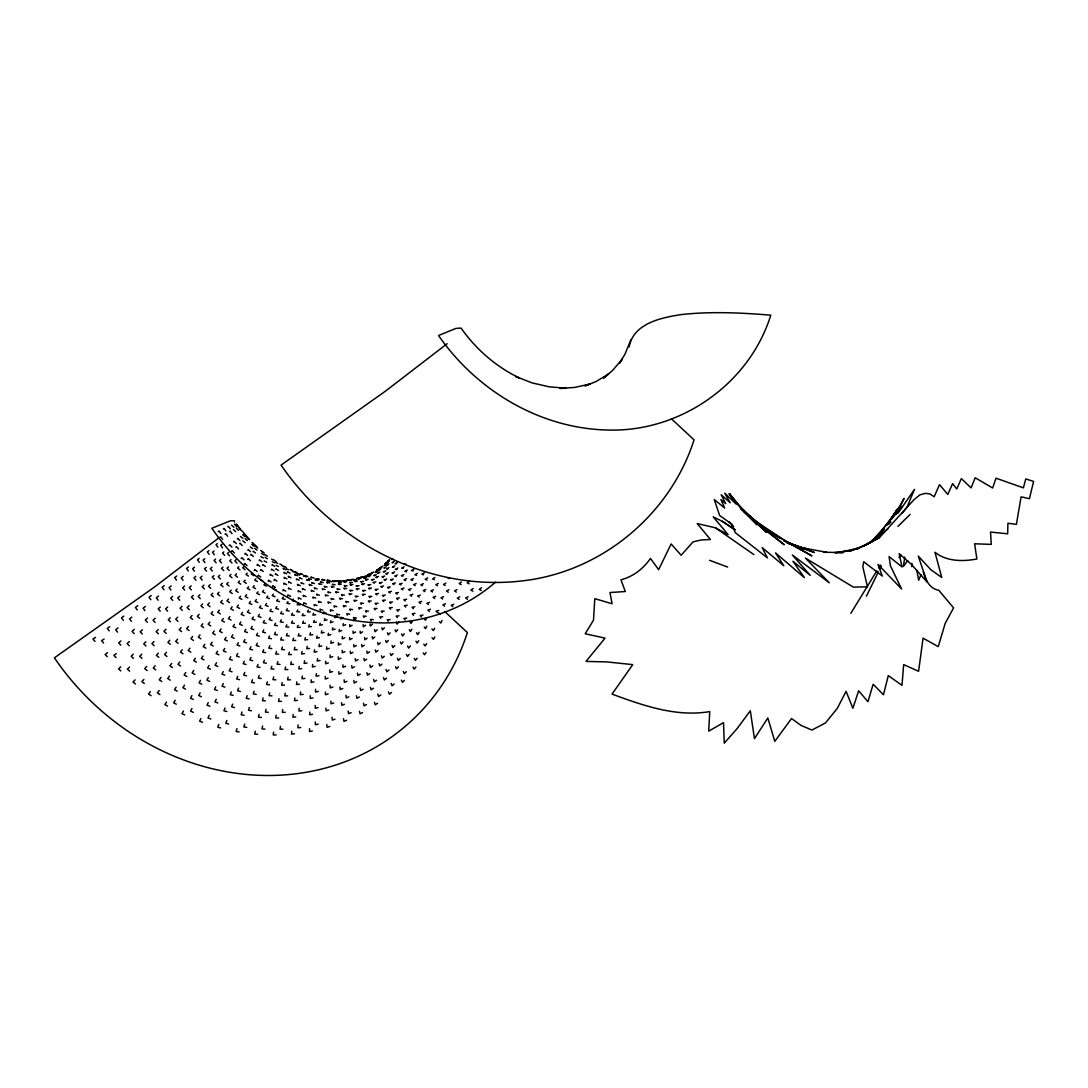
<?xml version="1.0" encoding="UTF-8"?>
<svg xmlns="http://www.w3.org/2000/svg" width="1088" height="1088" viewBox="0 0 1088 1088"><rect width="100%" height="100%" fill="white"/><g stroke="black" fill="none" stroke-linecap="round" stroke-linejoin="round"><path stroke-width="1.5" d="M309.767 712.082L309.726 714.83L312.501 714.258M315.275 705.459L315.248 708.206L318.022 707.635M272.163 565.406L272.177 564.672L274.693 566.413M275.985 569.527L276.012 568.793L278.528 570.534M911.785 566.671L911.88 563.366M261.678 553.561L264.071 555.016M265.023 557.301L267.417 558.756M338.436 642.75L338.368 645.048L340.925 643.96M342.353 636.562L342.285 638.86L344.855 637.758M310.311 695.749L310.23 698.442L312.99 697.87M315.588 689.316L315.493 692.009L318.267 691.438M325.706 661.3L325.611 663.775L328.29 662.932M330.14 655.044L330.045 657.519L332.724 656.676M349.792 624.566L349.697 626.647L352.131 625.301M291.734 731.258L291.557 734.087L294.399 733.788M298.071 724.962L297.894 727.79L300.737 727.491M311.263 679.837L311.086 682.448L313.861 681.877M316.309 673.635L316.146 676.246L318.92 675.675M283.859 584.202L283.927 583.127L286.566 584.637M288.442 589.03L288.51 587.969L291.162 589.465M293.134 714.449L292.917 717.223L295.746 716.924M299.173 708.288L298.942 711.062L301.784 710.75M326.713 646.857L326.509 649.196L329.188 648.366M331.078 640.941L330.874 643.294L333.554 642.45M339.347 629.435L339.143 631.584L341.714 630.482M343.305 623.655L343.101 625.79L345.658 624.702M312.65 664.469L312.392 666.985L315.166 666.4M317.546 658.553L317.288 661.055L320.062 660.484M294.821 697.952L294.535 700.672L297.378 700.359M300.574 691.954L300.302 694.674L303.144 694.362M283.002 590.811L283.152 589.642L285.79 591.138M287.79 596.061L287.939 594.878L290.578 596.374M296.834 681.89L296.494 684.529L299.336 684.216M302.355 676.083L302.015 678.722L304.858 678.422M273.605 732.102L273.224 734.944L276.107 734.89M280.446 726.335L280.065 729.178L282.948 729.137M314.554 649.808L314.214 652.188L316.989 651.617M319.342 644.205L319.002 646.585L321.776 646.014M271.402 569.976L271.538 569.106L274.054 570.846M275.318 574.559L275.454 573.702L277.97 575.43M276.202 715.224L275.781 718.012L278.664 717.971M282.717 709.566L282.295 712.354L285.178 712.314M328.413 633.27L328.086 635.446L330.766 634.617M332.765 627.749L332.425 629.925L335.118 629.095M904.808 557.056L903.366 566.494L907.664 560.687M299.227 666.373L298.819 668.916L301.662 668.603M304.558 660.824L304.15 663.367L306.979 663.054M279.031 698.673L278.569 701.406L281.452 701.366M285.246 693.151L284.784 695.885L287.667 695.844M341.129 617.1L340.762 619.058L343.332 617.97M282.146 682.557L281.629 685.209L284.512 685.168M288.089 677.198L287.572 679.85L290.455 679.81M302.07 651.576L301.58 653.983L304.422 653.67M307.238 646.326L306.748 648.734L309.59 648.421M317.057 636.018L316.608 638.234L319.382 637.663M321.776 630.795L321.327 633.012L324.102 632.441M255.313 731.231L254.714 734.06L257.625 734.278M262.589 726.05L262.004 728.892L264.901 729.11M259.094 714.408L258.482 717.196L261.378 717.427M266.043 709.294L265.431 712.082L268.328 712.314M285.559 666.998L284.988 669.555L287.871 669.514M291.285 661.858L290.714 664.401L293.597 664.374M260.821 556.662L263.35 557.967M264.166 560.905L266.682 562.224M330.847 620.704L330.398 622.703L333.078 621.86M335.24 615.618L334.778 617.617L337.457 616.774M629.19 346.936C633.202 323.394 661.354 317.601 681.238 314.582C710.994 311.318 741.023 312.705 770.78 315.18C749.265 384.336 679.769 432.426 607.662 430.018C540.042 428.577 476.653 390.578 438.546 335.512L455.858 328.426L461.067 328.073C475.959 349.275 496.006 366.71 519.37 377.971L515.549 376.434L532.059 382.881L549.059 386.798L566.222 388.266L560.198 388.416M270.069 575.294L270.3 574.314L272.83 576.055M274.122 580.326L274.353 579.346L276.869 581.087M263.092 697.925L262.439 700.645L265.35 700.876M269.729 692.906L269.076 695.626L271.973 695.858M236.776 524.566L240.271 529.706M239.156 527.381L240.951 529.992M305.388 637.677L304.817 639.921L307.659 639.608M310.461 632.781L309.89 635.025L312.732 634.712M267.308 681.85L266.614 684.502L269.511 684.733M273.646 676.967L272.952 679.619L275.862 679.837M289.34 652.161L288.701 654.582L291.584 654.541M294.875 647.292L294.25 649.713L297.133 649.672M320.185 623.288L319.627 625.314L322.402 624.73M324.904 618.487L324.346 620.514L327.121 619.942M236.98 728.661L236.178 731.462L239.088 731.952M244.664 724.105L243.862 726.906L246.772 727.396M271.769 666.346L271.034 668.889L273.931 669.12M277.848 661.64L277.114 664.183L280.024 664.414M241.971 712.014L241.155 714.775L244.066 715.265M249.315 707.472L248.499 710.233L251.396 710.736M268.233 581.264L268.559 580.203L271.075 581.93M272.449 586.731L272.775 585.657L275.291 587.384M247.139 695.681L246.296 698.387L249.193 698.89M254.13 691.206L253.286 693.899L256.197 694.402M251.79 544.544L254.13 546.285M254.674 548.352L257.013 550.106M293.515 638.221L292.808 640.465L295.691 640.424M298.901 633.678L298.194 635.922L301.077 635.882M276.502 651.562L275.713 653.97L278.61 654.201M282.363 647.088L281.574 649.495L284.485 649.726M309.237 624.838L308.57 626.878L311.399 626.566M314.255 620.35L313.589 622.404L316.418 622.091M252.457 679.769L251.586 682.394L254.483 682.897M259.148 675.39L258.278 678.014L261.174 678.518M896.403 511.972L897.437 508.966L895.506 513.332M257.951 664.414L257.04 666.93L259.95 667.434M264.357 660.171L263.459 662.701L266.356 663.19M259.243 560.578L259.515 559.83L261.882 561.775M262.63 565.311L262.902 564.55L265.268 566.494M218.797 724.418L217.777 727.178L220.66 727.926M226.821 720.514L225.814 723.262L228.684 724.01M224.985 708.057L223.965 710.777L226.834 711.525M232.642 704.126L231.635 706.833L234.505 707.594M281.506 637.65L280.677 639.894L283.574 640.125M287.191 633.488L286.362 635.732L289.258 635.963M323.979 611.782L323.299 613.591L326.074 613.006M298.071 625.355L297.296 627.395L300.179 627.354M303.375 621.207L302.586 623.247L305.47 623.206M231.282 691.995L230.262 694.647L233.131 695.409M238.612 688.078L237.578 690.744L240.448 691.492M263.636 649.754L262.698 652.147L265.594 652.65M269.797 645.728L268.858 648.108L271.755 648.611M237.701 676.342L236.654 678.926L239.523 679.687M244.705 672.479L243.658 675.063L246.527 675.825M920.965 574.627L918.653 580.285L916.803 570.166M630.863 339.891L624.934 354.239L619.344 363.406M895.383 513.128L896.621 510.15L886.815 525.382M313.602 613.265L312.841 615.074L315.683 614.761M244.229 661.218L243.168 663.707L246.038 664.469M250.934 657.465L249.859 659.954L252.729 660.715M441.986 620.5L440.898 623.03L439.375 621.642M286.81 624.811L285.926 626.865L288.823 627.096M292.346 621.017L291.462 623.07L294.372 623.302M269.498 635.963L268.532 638.194L271.429 638.697M275.441 632.21L274.475 634.44L277.372 634.943M257.026 565.216L257.407 564.359L259.787 566.304M260.508 570.398L260.889 569.541L263.269 571.486M200.886 718.542L199.662 721.235L202.49 722.228M209.209 715.306L207.985 717.985L210.814 718.978M208.243 702.562L207.033 705.214L209.848 706.234M216.199 699.258L214.989 701.91L217.804 702.93M250.866 646.775L249.778 649.142L252.647 649.903M257.285 643.198L256.197 645.565L259.066 646.326M303.035 613.741L302.192 615.563L305.075 615.522M308.271 610.055L307.428 611.878L310.311 611.837M215.682 686.868L214.472 689.479L217.287 690.499M223.285 683.55L222.074 686.147L224.89 687.167M896.512 514.23L904.046 498.345L897.042 511.251M223.19 671.568L221.966 674.098L224.781 675.118M230.452 668.263L229.228 670.793L232.043 671.813M275.522 623.234L274.53 625.26L277.426 625.763M281.289 619.82L280.282 621.846L283.179 622.35M866.415 596.183L878.37 571.907M879.852 568.874L881.348 565.842M257.57 633.189L256.469 635.392L259.338 636.154M263.745 629.857L262.643 632.046L265.513 632.822M250.226 546.978L252.702 548.597M253.055 551.303L255.53 552.922M230.724 656.785L229.5 659.219L232.315 660.239M237.674 653.548L236.436 655.982L239.251 657.002M426.7 617.794L425.435 620.282L424.143 618.569M426.795 626.212L425.544 628.701L424.252 626.987M254.266 570.479L254.742 569.527L257.122 571.472M257.883 576.096L258.359 575.158L260.739 577.089M292.359 613.238L291.434 615.046L294.331 615.278M297.799 609.878L296.861 611.701L299.771 611.932M243.93 533.8L246.024 535.976M246.473 537.132L248.581 539.308M238.286 642.654L237.048 644.966L239.863 645.986M244.922 639.554L243.685 641.866L246.5 642.886M892.051 518.595L896.621 510.15M191.91 695.586L190.509 698.156L193.256 699.421M200.097 692.92L198.696 695.504L201.43 696.755M434.683 628.157L433.364 630.564L431.922 628.959M434.806 636.942L433.486 639.363L432.045 637.758M183.41 711.09L181.982 713.687L184.742 714.925M191.964 708.519L190.522 711.13L193.283 712.354M264.33 620.622L263.214 622.635L266.084 623.397M270.273 617.59L269.158 619.602L272.027 620.364M200.464 680.367L199.063 682.897L201.797 684.162M208.284 677.647L206.883 680.177L209.63 681.442M281.683 611.742L280.663 613.55L283.56 614.04M287.286 608.736L286.266 610.545L289.163 611.034M209.018 665.516L207.618 667.978L210.365 669.242M216.498 662.782L215.098 665.244L217.831 666.509M245.82 629.34L244.596 631.489L247.411 632.522M252.185 626.43L250.947 628.592L253.762 629.612M217.546 651.154L216.158 653.521L218.892 654.799M224.686 648.448L223.298 650.814L226.032 652.079M226.018 637.405L224.631 639.662L227.378 640.927M232.832 634.794L231.445 637.051L234.192 638.316M850.802 613.374L876.887 570.751M878.628 567.909L880.369 565.066M253.3 617.005L252.076 618.977L254.891 619.997M259.393 614.38L258.169 616.352L260.984 617.372M271.075 609.266L269.974 611.048L272.843 611.823M276.814 606.614L275.713 608.41L278.582 609.171M298.139 603.106L297.174 604.67L300.07 604.901M388.933 561.014L389.654 559.858M386.974 562.333L386.24 563.502L388.158 561.503M412.474 621.112L410.992 623.465L409.904 621.588M411.903 629.204L410.421 631.557L409.346 629.68M247.86 550.188L248.268 549.549L250.471 551.684M250.702 555.002L251.11 554.363L253.314 556.498M419.234 632.305L417.738 634.644L416.541 632.767M418.69 640.764L417.194 643.103L415.997 641.226M176.12 687.181L174.529 689.67L177.181 691.152M184.47 685.182L182.879 687.657L185.531 689.153M234.369 624.43L233.009 626.538L235.742 627.817M240.87 621.982L239.51 624.09L242.257 625.369M185.749 672.534L184.158 674.968L186.81 676.478M193.732 670.439L192.154 672.874L194.806 674.37M619.589 363.27L622.214 359.203L612.517 370.518L603.636 377.985M166.518 702.1L164.886 704.589L167.552 706.058M175.236 700.237L173.604 702.726L176.27 704.181M195.323 658.226L193.759 660.606L196.398 662.116M202.953 656.064L201.389 658.444L204.027 659.94M897.994 513.21L914.518 489.328L906.97 507.239L901.925 513.536M287.912 601.678L286.878 603.228L289.775 603.731M293.379 599.162L292.359 600.712L295.256 601.215M426.646 643.674L425.122 645.959L423.776 644.137M426.088 652.501L424.551 654.786L423.218 652.963M260.63 605.839L259.447 607.594L262.262 608.627M266.478 603.554L265.295 605.322L268.11 606.342M204.802 644.368L203.266 646.666L205.904 648.176M212.092 642.206L210.542 644.49L213.194 646M242.529 612.408L241.21 614.339L243.943 615.604M248.744 610.191L247.425 612.122L250.158 613.401M214.146 631.094L212.636 633.27L215.261 634.794M221.095 628.973L219.572 631.162L222.21 632.672M277.753 599.311L276.665 600.848L279.534 601.61M283.315 597.122L282.227 598.672L285.097 599.434M223.285 618.542L221.802 620.582L224.441 622.091M229.894 616.542L228.412 618.582L231.05 620.106M244.814 554.064L245.344 553.33L247.561 555.478M247.724 559.341L248.254 558.62L250.471 560.755M250.444 601.474L249.166 603.214L251.899 604.479M256.36 599.583L255.095 601.31L257.829 602.589M878.356 535.35L899.286 506.994M161.01 677.43L159.229 679.796L161.772 681.51M169.47 676.097L167.702 678.463L170.231 680.177M171.659 663.449L169.905 665.774L172.421 667.502M179.765 661.966L178.01 664.292L180.54 666.019M232.125 606.859L230.71 608.75L233.335 610.259M238.408 605.064L236.994 606.941L239.632 608.464M267.743 596.02L266.601 597.543L269.416 598.563M273.374 594.184L272.218 595.707L275.033 596.727M182.199 649.767L180.486 652.038L183.002 653.779M189.951 648.19L188.224 650.461L190.754 652.188M242.678 534.725L244.922 536.738M245.072 538.574L247.33 540.586M192.603 636.494L190.917 638.697L193.433 640.438M200.002 634.875L198.302 637.065L200.818 638.806M150.348 691.669L148.512 694.035L151.082 695.708M159.174 690.513L157.338 692.866L159.909 694.538M398.861 621.942L397.161 624.131L396.318 622.132M397.637 629.653L395.937 631.842L395.094 629.843M404.26 633.814L402.56 635.99L401.581 633.964M403.077 641.893L401.377 644.069L400.398 642.042M410.394 645.918L408.694 648.094L407.606 646.054M409.197 654.35L407.497 656.526L406.409 654.486M241.182 558.525L241.822 557.722L244.038 559.858M244.188 564.264L244.827 563.448L247.044 565.583M202.79 623.764L201.144 625.858L203.646 627.599M209.821 622.146L208.175 624.24L210.691 625.981M240.584 596.238L239.238 597.924L241.876 599.434M246.554 594.714L245.208 596.401L247.833 597.91M257.992 591.845L256.782 593.341L259.515 594.619M263.636 590.349L262.439 591.845L265.173 593.123M212.677 611.687L211.086 613.659L213.588 615.4M219.354 610.15L217.763 612.122L220.279 613.863M417.166 658.24L415.426 660.362L414.215 658.349M415.915 667.026L414.174 669.147L412.95 667.134M222.17 600.426L220.646 602.249L223.162 603.99M228.494 599.053L226.97 600.875L229.486 602.602M902.414 506.518L871.148 542.246M248.554 586.826L247.289 588.295L249.927 589.805M254.198 585.657L252.933 587.139L255.571 588.649M158.318 653.167L156.4 655.37L158.78 657.302M166.478 652.31L164.56 654.514L166.94 656.458M146.69 666.4L144.745 668.644L147.138 670.562M169.782 640.206L167.906 642.355L170.286 644.3M177.602 639.2L175.712 641.362L178.092 643.307M155.217 665.734L153.272 667.964L155.666 669.895M231.159 590.145L229.731 591.79L232.234 593.518M237.13 588.989L235.702 590.634L238.218 592.375M181.057 627.599L179.221 629.694L181.587 631.638M188.496 626.511L186.66 628.606L189.04 630.55M274.543 587.751L273.455 589.002L276.257 590.022M192.032 615.482L190.25 617.481L192.63 619.426M199.118 614.353L197.336 616.366L199.702 618.31M898.946 557.505L901.014 555.193M202.626 603.949L200.926 605.839L203.293 607.798M209.331 602.874L207.631 604.765L209.998 606.71M887.822 528.89L871.447 541.933L857.181 548.923L871.447 541.933L881.96 534.208L863.491 546.285L879.498 537.594L913.92 499.759L919.877 494.89L925.058 493.381L929.818 493.87L934.17 496.767L939.515 484.65L947.798 494.428L952.612 483.589L956.76 489.015L961.343 478.598L971.108 487.886L975.174 477.741L992.623 488.009L996.01 478.203L1023.4 487.846L1025.766 478.938L1033.6 481.399L1029.411 498.698L1021.088 496.808L1016.396 524.362L1007.91 523.246L1007.665 533.827L990.529 532.046L991.263 544.394L974.63 543.782L976.874 559.001C962.785 561.612 946.737 561.639 934.986 552.282L941.746 577.456L931.083 569.935L918.258 556.09L927.085 582.039L911.146 564.114L899.178 553.683L902.02 566.916L889.086 556.607L890.46 565.869L901.598 588.989L877.975 564.414L882.286 576.042L863.695 561.721L862.825 566.848L867.449 586.799L853.359 587.112L805.46 558.117L829.301 582.774L792.35 555.002L810.234 575.348L792.934 561.245L804.413 577.646L775.526 552.922L783.822 565.774L762.13 547.563L767.448 557.926L735.175 532.549L731.83 524.226L719.644 515.508L714.258 499.542L724.662 508.042L720.895 499.569L725.737 503.717L721.194 494.754L730.238 502.765L724.703 493.15L736.29 504.179L729.069 493.68C744.274 513.903 764.238 529.557 784.298 544.748L749.877 517.072L740.357 507.974L756.704 524.783M135.034 679.878L133.022 682.094L135.456 683.958M143.902 679.429L141.889 681.632L144.323 683.495M265.064 583.698L263.935 584.936L266.669 586.201M239.51 580.992L238.204 582.42L240.706 584.161M245.14 580.162L243.821 581.604L246.323 583.345M240.434 536.438L242.842 538.342M242.746 540.804L245.154 542.694M212.731 593.164L211.113 594.918L213.493 596.863M219.069 592.198L217.45 593.939L219.817 595.898M222.224 583.25L220.714 584.841L223.094 586.799M228.167 582.474L226.671 584.066L229.038 586.024M255.884 578.816L254.728 580.04L257.366 581.55M384.363 627.858L382.459 629.87L381.874 627.803M389.368 559.613L387.464 561.612L388.443 560.674M390.13 632.89L388.212 634.889L387.491 632.767M388.321 640.546L386.417 642.546L385.682 640.424M394.862 645.565L392.945 647.564L392.088 645.402M393.054 653.575L391.136 655.574L390.293 653.398M877.159 536.574L873.705 540.178L881.96 534.208M879.471 534.181L884.082 529.366M400.289 658.526L398.371 660.511L397.406 658.322M398.426 666.876L396.522 668.862L395.556 666.658M230.955 574.396L229.595 575.797L231.962 577.742M236.518 573.893L235.144 575.294L237.51 577.238M247.112 573.145L245.929 574.355L248.431 576.082M252.375 572.737L251.192 573.947L253.694 575.674M406.314 671.718L404.382 673.662L403.294 671.473M404.369 680.394L402.424 682.339L401.35 680.15M158.168 629.612L156.142 631.638L158.358 633.774M145.833 641.784L143.766 643.851L145.982 645.986M170.245 617.753L168.286 619.725L170.49 621.86M177.698 617.209L175.726 619.181L177.942 621.316M165.988 629.204L163.962 631.23L166.178 633.366M153.993 641.553L151.926 643.62L154.156 645.755M181.968 606.302L180.078 608.206L182.281 610.341M189.054 605.69L187.15 607.58L189.353 609.729M133.307 654.201L131.199 656.295L133.43 658.403M193.229 595.381L191.42 597.176L193.623 599.325M199.92 594.755L198.111 596.55L200.314 598.699M141.821 654.187L139.713 656.282L141.943 658.39M203.905 585.113L202.205 586.786L204.408 588.934M210.202 584.555L208.502 586.228L210.705 588.377M870.849 541.838L883.837 529.04M888.556 524.375L890.922 522.05M897.94 526.402L910.153 514.406M213.86 575.634L212.296 577.17L214.499 579.306M219.749 575.212L218.185 576.749L220.388 578.898M238.802 566.739L237.578 567.922L239.958 569.867M243.957 566.617L242.746 567.8L245.113 569.745M237.347 538.873L237.878 538.37L239.904 540.682M239.646 543.714L240.176 543.211L242.202 545.523M222.958 567.093L221.544 568.453L223.747 570.588M228.426 566.902L226.998 568.262L229.201 570.411M377.563 569.881L378.556 568.929M381.548 566.984L380.555 567.936L382.663 566.127M385.873 563.108L384.88 564.046L386.988 562.251M369.689 574.94L370.682 574.002M231.023 559.64L229.786 560.796L231.989 562.945M236.042 559.79L234.804 560.946L237.007 563.094M120.714 666.835L118.51 668.875L120.809 670.929M129.567 667.08L127.364 669.12L129.662 671.16M223.842 551.915L222.578 553.058L224.604 555.383M228.711 552.31L227.446 553.452L229.473 555.778M215.574 559.137L214.105 560.456L216.131 562.782M220.918 559.259L219.45 560.578L221.476 562.904M206.149 567.338L204.517 568.806L206.543 571.132M211.942 567.27L210.31 568.738L212.337 571.064M195.758 576.354L193.977 577.946L196.003 580.271M201.987 576.191L200.206 577.782L202.218 580.108M184.552 586.051L182.648 587.751L184.674 590.077M191.189 585.874L189.285 587.574L191.311 589.9M172.679 596.319L170.68 598.101L172.693 600.413M179.71 596.183L177.711 597.978L179.724 600.29M233.553 541.933L234.206 541.334L236.246 543.646M235.865 547.25L236.531 546.652L238.558 548.964M160.276 607.022L158.182 608.872L160.208 611.184M167.688 607.022L165.594 608.858L167.62 611.184M147.451 618.079L145.289 619.97L147.329 622.282M155.217 618.242L153.054 620.133L155.094 622.445M217.328 543.633L216.036 544.748L217.858 547.223M222.02 544.272L220.728 545.387L222.55 547.862M134.3 629.408L132.097 631.326L134.15 633.624M142.419 629.789L140.216 631.706L142.256 634.005M372.395 624.213L370.287 626.008L369.988 623.941M377.155 629.884L375.047 631.693L374.585 629.517M374.748 637.051L372.64 638.846L372.178 636.684M120.945 640.914L118.687 642.845L120.754 645.13M129.39 641.553L127.133 643.484L129.2 645.769M388.946 561.122L386.838 562.931L388.049 562.251M380.338 642.886L378.243 644.681L377.645 642.437M377.958 650.406L375.863 652.202L375.265 649.971M384.322 656.282L382.228 658.077L381.507 655.778M381.915 664.156L379.807 665.951L379.086 663.653M388.974 670.004L386.866 671.786L386.05 669.46M386.471 678.205L384.363 679.986L383.534 677.661M208.869 550.61L207.359 551.888L209.182 554.363M214.05 551.031L212.554 552.296L214.377 554.771M229.119 545.523L229.894 544.87L231.934 547.182M231.499 551.317L232.274 550.65L234.314 552.962M447.141 343.713L385.111 391.408L281.071 465.106C334.111 542.409 428.74 592.498 523.26 580.761C601.474 571.717 670.126 514.774 694.062 439.838L671.459 418.853M199.145 558.43L197.458 559.83L199.281 562.319M204.816 558.715L203.13 560.116L204.938 562.591M394.182 683.985L392.061 685.739L391.122 683.4M391.544 692.498L389.422 694.253L388.484 691.914M219.15 537.581L155.013 586.65L54.4 657.832A249.043 223.543 48.7 0 0 282.159 775.064A249.043 223.543 48.7 0 0 467.391 632.577L444.734 611.524M188.36 566.957L186.51 568.466L188.333 570.942M194.48 567.188L192.63 568.684L194.439 571.173M603.636 378.066L608.682 373.959L595.789 381.684L584.814 385.982M176.678 576.042L174.678 577.633L176.501 580.122M183.219 576.3L181.22 577.891L183.042 580.38M164.247 585.602L162.139 587.262L163.962 589.737M171.197 585.956L169.075 587.615L170.898 590.09M107.494 652.65L105.128 654.486L107.277 656.69M116.253 653.575L113.9 655.411L116.049 657.614M151.218 595.517L149.015 597.23L150.838 599.706M158.535 596.034L156.332 597.747L158.154 600.222M137.714 605.717L135.429 607.458L137.278 609.919M145.384 606.451L143.099 608.192L144.935 610.654M123.842 616.121L121.502 617.875L123.366 620.323M131.852 617.1L129.513 618.854L131.362 621.316M109.725 626.674L107.331 628.415L109.208 630.863M118.048 627.939L115.654 629.694L117.531 632.128M365.609 625.206L363.338 626.783L363.147 624.621M362.617 631.829L360.346 633.406L360.155 631.244M367.173 638.221L364.888 639.798L364.562 637.527M364.235 645.225L361.95 646.802L361.624 644.531M461.434 581.958L459.163 583.535L461.135 584.582M469.458 581.21L467.187 582.787L469.159 583.834M381.575 566.943L379.29 568.521L380.487 567.868M386.512 563.883L384.227 565.461L385.424 564.808M388.96 563.72L386.675 565.298L388.062 564.944M394.332 561.19L392.047 562.768L393.421 562.401M397.378 562.238L395.094 563.802L396.63 563.734M369.594 651.807L367.322 653.385L366.86 651.046M366.656 659.178L364.371 660.756L363.909 658.403M473.158 588.499L470.886 590.077L472.886 591.219M481.522 587.765L479.237 589.329L481.236 590.485M372.762 665.87L370.491 667.447L369.92 665.04M369.743 673.554L367.472 675.131L366.887 672.724M376.557 680.272L374.272 681.836L373.606 679.388M373.402 688.269L371.117 689.833L370.45 687.385M380.854 694.96L378.57 696.497L377.794 694.035M377.536 703.242L375.251 704.779L374.476 702.318M95.486 637.432L92.97 639.05L94.969 641.403M104.108 639.023L101.606 640.642L103.591 642.994M231.554 525.15L233.866 527.326M233.349 529.489L235.647 531.665M234.382 524.185L236.531 526.47M236.3 528.02L238.449 530.305M227.814 526.742L228.466 526.374L230.289 528.836M229.541 531.57L230.194 531.189L232.016 533.664M417.316 573.362L414.895 574.709L416.609 575.402M424.306 572.791L421.899 574.138L423.599 574.818M427.652 577.878L425.231 579.224L426.986 580.094M434.982 577.51L432.575 578.857L434.316 579.714M223.312 528.904L224.101 528.469L225.937 530.944M225.039 534.208L225.828 533.773L227.664 536.248M407.334 570.003L404.913 571.35L406.558 571.839M413.97 569.146L411.55 570.493L413.182 570.982M438.206 583.386L435.785 584.732L437.58 585.738M445.89 583.141L443.469 584.487L445.25 585.494M353.233 620.636L355.667 619.29M355.572 632.006L353.138 633.338L353.07 631.108M352.104 638.425L349.67 639.771L349.615 637.541M448.922 589.737L446.502 591.07L448.324 592.212M456.933 589.587L454.512 590.92L456.334 592.062M356.374 645.497L353.94 646.843L353.75 644.49M352.92 652.297L350.486 653.643L350.295 651.29M373.633 572.002L371.198 573.349L372.368 572.71M378.706 569.228L376.271 570.561L377.441 569.922M380.841 568.874L378.406 570.207L379.739 569.881M386.308 566.671L383.874 568.018L385.206 567.678M388.946 567.569L386.512 568.915L387.981 568.888M394.808 565.896L392.374 567.242L393.842 567.215M397.827 568.004L395.393 569.35L396.97 569.595M404.083 566.78L401.649 568.126L403.213 568.371M459.734 596.809L457.3 598.142L459.15 599.379M468.085 596.7L465.65 598.046L467.5 599.284M357.979 659.627L355.558 660.96L355.232 658.526M354.484 666.767L352.05 668.1L351.723 665.666M360.278 674.247L357.843 675.58L357.422 673.078M356.66 681.686L354.226 683.033L353.804 680.53M391.612 559.572L392.836 558.906M363.134 689.248L360.699 690.581L360.182 688.024M359.353 696.973L356.918 698.306L356.415 695.762M360.033 577.687L358.904 578.299L361.583 577.47M218.158 531.583L219.069 531.08L220.905 533.555M219.898 537.35L220.81 536.86L222.659 539.322M363.773 576.708L362.617 577.334L365.187 576.246M368.954 574.233L367.798 574.858L370.369 573.77M366.466 704.534L364.031 705.854L363.433 703.27M362.494 712.531L360.06 713.85L359.462 711.266M879.498 537.594L863.818 545.7L849.32 551.344M406.586 578.666L404.029 579.768L405.606 580.516M413.522 578.571L410.965 579.673L412.542 580.421M416.119 583.549L413.562 584.65L415.181 585.575M423.395 583.698L420.838 584.786L422.457 585.711M397.297 574.981L394.74 576.082L396.277 576.626M403.893 574.573L401.336 575.674L402.873 576.205M425.83 589.451L423.273 590.553L424.918 591.627M433.446 589.764L430.875 590.866L432.521 591.94M388.375 572.71L385.818 573.798L387.301 574.097M394.618 571.894L392.061 572.982L393.543 573.281M435.635 596.224L433.065 597.312L434.738 598.522M443.578 596.659L441.007 597.761L442.68 598.971M344.869 651.671L342.298 652.759L342.244 650.338M340.911 658.213L338.341 659.314L338.286 656.894M345.603 666.237L343.033 667.325L342.87 664.822M341.55 673.105L338.98 674.206L338.817 671.69M372.205 573.199L369.648 574.287L370.926 573.988M377.74 571.336L375.17 572.424L376.448 572.125M379.984 572.057L377.414 573.145L378.801 573.158M385.859 570.751L383.289 571.839L384.69 571.853M445.495 603.731L442.925 604.833L444.611 606.152M453.778 604.262L451.207 605.363L452.894 606.682M346.95 681.333L344.379 682.421L344.121 679.85M342.761 688.486L340.19 689.588L339.932 687.004M348.813 696.837L346.256 697.925L345.916 695.286M344.434 704.249L341.863 705.337L341.537 702.698M351.125 712.64L348.554 713.714L348.146 711.049M346.514 720.297L343.944 721.371L343.536 718.706M585.915 385.601L590.145 383.982L574.695 387.437L560.293 388.362M850.857 550.8L858.541 548.053L840.575 552.228M395.298 582.896L392.632 583.739L394.074 584.542M402.138 583.263L399.473 584.106L400.914 584.909M404.015 588.064L401.35 588.907L402.818 589.886M411.182 588.717L408.517 589.56L409.986 590.526M412.828 594.279L410.162 595.122L411.645 596.251M420.322 595.136L417.642 595.979L419.138 597.108M363.147 576.654L360.454 577.497L361.692 577.211M368.696 575.117L366.017 575.96L367.254 575.674M370.559 575.634L367.88 576.477L369.199 576.504M376.421 574.695L373.742 575.525L375.061 575.566M378.461 576.463L375.782 577.306L377.169 577.633M384.649 576.042L381.97 576.885L383.357 577.211M386.743 578.952L384.078 579.795L385.492 580.38M393.258 578.979L390.592 579.822L392.006 580.394M421.682 601.378L419.002 602.222L420.512 603.486M429.502 602.398L426.822 603.242L428.332 604.506M430.535 609.239L427.856 610.082L429.366 611.47M438.695 610.395L436.016 611.225L437.526 612.612M332.534 671.595L329.854 672.438L329.854 669.868M327.978 678.164L325.298 678.994L325.285 676.423M332.901 687.086L330.222 687.915L330.14 685.277M328.168 693.899L325.475 694.729L325.394 692.09M333.744 702.984L331.065 703.814L330.902 701.121M328.78 710.029L326.101 710.858L325.938 708.166M334.968 719.209L332.289 720.038L332.071 717.291M329.746 726.458L327.066 727.287L326.849 724.54M236.178 523.954L238.163 526.374M331.174 581.631L332.248 581.373M337.715 580.815L336.654 581.074L339.538 581.033M341.142 581.182L342.271 580.924M347.806 580.04L346.678 580.298L350.662 579.986M352.118 579.523L350.934 579.795L353.709 579.224M357.68 578.326L356.497 578.598L359.271 578.014M383.574 586.01L380.8 586.595L382.119 587.425M390.266 586.84L387.505 587.411L388.824 588.241M391.435 591.396L388.674 591.967L390.007 592.987M398.439 592.525L395.678 593.096L397.011 594.116M360.754 578.286L357.979 578.857L359.23 578.925M366.574 577.701L363.8 578.272L365.051 578.326M368.138 579.238L365.378 579.809L366.656 580.162M374.245 579.21L371.484 579.782L372.762 580.135M375.782 581.89L373.007 582.474L374.313 583.073M382.174 582.325L379.413 582.91L380.718 583.508M399.323 597.829L396.549 598.4L397.895 599.57M406.64 599.202L403.879 599.787L405.212 600.957M407.184 605.159L404.41 605.744L405.742 607.05M414.827 606.737L412.053 607.322L413.386 608.627M414.99 613.278L412.216 613.85L413.562 615.291M422.974 615.019L420.199 615.59L421.532 617.032M318.131 724.173L315.357 724.73L315.33 721.942M312.324 730.959L309.563 731.53L309.536 728.742M840.494 552.255L849.973 550.555L834.89 552.677L843.078 552.554L824.745 552.269M356.402 579.741L353.559 580.054L354.729 580.122M357.517 581.006L354.674 581.318L355.858 581.686M363.501 581.346L360.658 581.658L361.842 582.026M364.48 583.753L361.638 584.066L362.834 584.691M370.722 584.596L367.894 584.909L369.077 585.534M371.498 587.996L368.655 588.309L369.838 589.152M378.012 589.247L375.17 589.56L376.353 590.403M378.488 593.49L375.646 593.803L376.829 594.837M385.288 595.082L382.446 595.394L383.629 596.428M385.41 600.059L382.568 600.372L383.751 601.569M392.51 601.936L389.681 602.249L390.85 603.446M392.251 607.539L389.409 607.852L390.578 609.185M399.677 609.647L396.834 609.96L397.99 611.293M398.997 615.808L396.154 616.107L397.31 617.576M406.749 618.12L403.906 618.433L405.062 619.888M291.258 570.194L293.338 571.472M340.354 580.72L337.47 580.761L338.545 580.829M345.984 580.815L343.101 580.856L344.175 580.938M346.664 581.767L343.781 581.808L344.855 582.189M352.498 582.461L349.615 582.502L350.69 582.882M352.947 584.542L350.064 584.582L351.125 585.222M358.999 585.766L356.116 585.806L357.177 586.446M359.162 588.812L356.279 588.853L357.326 589.71M365.459 590.471L362.576 590.512L363.623 591.369M365.269 594.361L362.372 594.388L363.406 595.435M371.824 596.387L368.941 596.428L369.961 597.475M371.226 600.97L368.342 601.011L369.349 602.208M378.066 603.31L375.17 603.35L376.176 604.561M377.033 608.491L374.15 608.532L375.129 609.878M384.173 611.102L381.276 611.143L382.269 612.503M382.677 616.801L379.794 616.842L380.759 618.324M390.143 619.657L387.26 619.698L388.226 621.166M823.548 552.296L826.758 552.296L799.721 547.373M300.832 574.246L301.566 574.26M347.82 580.298L348.976 580.366M317.465 578.843L316.554 578.775L319.45 579.278M322.782 579.564L321.871 579.496L324.768 579.999M328.005 580.326L327.012 580.258L329.922 580.475M333.499 580.747L332.506 580.666L335.417 580.897M335.689 581.495L332.778 581.278L333.744 581.645M341.319 582.542L338.422 582.311L339.388 582.678M366.18 616.27L363.283 616.039L364.058 617.508M373.306 619.63L370.396 619.398L371.171 620.867M341.292 584.242L338.382 584.011L339.32 584.65M347.113 585.82L344.202 585.589L345.141 586.228M346.691 588.486L343.794 588.241L344.692 589.098M352.73 590.526L349.819 590.294L350.73 591.138M351.886 593.966L348.99 593.735L349.86 594.782M358.156 596.414L355.246 596.183L356.13 597.23M356.864 600.535L353.967 600.304L354.797 601.501M363.392 603.323L360.495 603.092L361.338 604.289M361.624 608.002L358.727 607.77L359.53 609.117M368.438 611.102L365.541 610.871L366.343 612.218M252.076 542.463L254.102 544.585M255.245 545.197L257.271 547.318M404.437 563.978L406.096 564.169M324.673 580.217L321.762 579.714L322.633 580.081M330.086 581.563L327.189 581.074L328.046 581.427M329.582 582.869L326.686 582.366L327.502 582.978M335.145 584.773L332.234 584.27L333.05 584.895M346.188 606.098L343.291 605.594L343.917 606.914M352.634 609.62L349.738 609.117L350.363 610.45M349.642 614.203L346.746 613.7L347.33 615.142M356.374 618.025L353.478 617.535L354.062 618.977M334.179 586.976L331.282 586.486L332.044 587.316M339.918 589.383L337.008 588.88L337.783 589.71M338.477 592.348L335.58 591.845L336.301 592.865M344.42 595.163L341.51 594.674L342.23 595.694M342.475 598.767L339.578 598.264L340.245 599.447M348.65 601.963L345.753 601.46L346.419 602.643M799.231 547.318L808.207 549.318L787.413 543.075M735.406 529.829L722.31 521.329L713.17 516.841L728.117 534.616L715.346 527.775L697.204 523.559L710.437 539.498L701.393 539.947L693.07 541.851L681.142 555.274L671.119 543.959L658.634 569.704L650.474 558.43C643.321 568.738 633.23 576.613 620.962 579.809L625.301 591.518L609.96 592.538L612.109 603.745L594.81 598.672L593.504 620.16L585.208 633.746L605.05 638.139L585.997 661.409L606.791 661.912L632.74 664.632L612.014 694.117C643.212 705.527 675.879 717.25 709.743 711.606L708.71 731.136L723.506 722.636L724.254 743.186L737.106 728.579L750.312 710.75L754.46 738.657L767.829 717.958L774.778 741.363L791.547 718.529L800.904 725.329L811.866 730.062L825.411 723.003L837.325 708.329L846.083 691.302L852.87 708.274L858.663 690.785L867.952 701.706L873.147 684.243L883.47 694.77L888.298 675.621L901.993 685.345L903.666 664.618L918.585 671.296L923.073 638.153L938.237 646.639L945.186 623.397L953.605 607.866L938.74 590.267C929.574 588.744 925.548 579.877 923.236 571.88M314.146 578.109L310.842 577.157L311.59 577.497M318.879 579.564L315.996 578.802L316.758 579.142M317.941 580.407L315.071 579.646L315.751 580.23M323.204 582.624L320.321 581.849L321.014 582.447M321.735 584.338L318.866 583.576L319.491 584.378M327.134 587.058L324.265 586.282L324.89 587.098M328.154 595.694L325.285 594.918L325.788 596.074M333.948 599.243L331.078 598.482L331.582 599.624M330.834 602.766L327.964 602.004L328.413 603.282M336.872 606.696L334.002 605.921L334.451 607.213M333.2 610.613L330.33 609.851L330.725 611.266M339.497 614.87L336.627 614.108L337.035 615.509M325.135 589.492L322.266 588.73L322.823 589.71M330.711 592.661L327.842 591.886L328.413 592.878M787.277 543.075L814.409 552.473L783.931 540.858L803.597 549.154L788.038 542.545L752.216 518.949M260.766 550.392L262.874 552.242M264.316 553.03L261.705 551.412M302.899 574.627L300.07 573.607L300.723 573.92M307.782 576.531L304.966 575.511L305.619 575.824M295.936 572.982L298.751 573.988M316.989 605.554L314.174 604.534L314.378 605.88M322.823 610.178L319.994 609.158L320.212 610.504M306.449 576.898L303.634 575.878L304.205 576.422M311.386 579.374L308.57 578.354L309.142 578.911M309.468 580.57L306.639 579.55L307.129 580.312M314.5 583.576L311.685 582.542L312.174 583.304M311.984 585.439L309.155 584.406L309.577 585.358M317.166 588.894L314.337 587.874L314.758 588.812M314.038 591.314L311.222 590.294L311.562 591.382M319.41 595.204L316.594 594.17L316.934 595.272M315.697 598.06L312.882 597.04L313.154 598.264M321.286 602.33L318.458 601.31L318.73 602.534M709.566 560.32L727.668 567.066M273.972 560.075L276.134 561.653M292.318 570.384L290.115 569.378M296.902 572.519L294.712 571.513M295.215 572.37L292.917 571.594M299.798 575.09L297.514 574.314M300.9 591.994L298.153 590.73L298.262 591.886M306 596.578L303.253 595.299L303.362 596.455M301.145 599.039L298.398 597.774L298.425 599.039M306.462 604.003L303.729 602.738L303.742 604.003M297.459 575.702L294.712 574.437L295.079 575.144M302.11 578.952L299.363 577.674L299.717 578.394M299.118 580.203L296.371 578.925L296.63 579.809M303.865 583.93L301.131 582.651L301.39 583.535M300.247 585.684L297.5 584.406L297.677 585.439M305.157 589.846L302.41 588.581L302.586 589.601M279.874 563.91L282.064 565.202M284.131 566.25L286.321 567.542M447.603 577.714L449.534 578.639M788.038 542.545L811.893 555.914L763.803 528.714M284.335 566.848L282.023 565.787M288.538 569.772L286.226 568.711M285.831 569.799L283.179 568.276L283.41 568.929M290.061 573.254L287.422 571.73L287.64 572.383M286.647 573.852L284.009 572.329L284.131 573.145M290.958 577.796L288.306 576.273L288.442 577.089M286.878 578.843L284.226 577.334L284.254 578.286M291.298 583.236L288.66 581.726L288.687 582.678M260.073 579.333L262.711 580.842M775.377 535.337L779.661 538.098M722.31 521.329L734.59 529.679M273.877 560.388L271.578 559.042M277.698 563.475L275.4 562.129M274.666 562.877L272.258 561.721M278.46 566.494L276.053 565.338M715.346 527.775L753.875 554.594M267.362 556.254L265.105 554.622M772.398 534.63L742.805 510.15L729.613 493.898L735.284 502.547M740.86 508.64L762.525 527.598M438.573 612.938L440.096 614.326M744.097 511.809L766.496 532.263L749.877 517.072L757.384 523.45L738.834 505.281L729.613 493.898M254.646 544.898L252.457 542.98M257.638 548.175L255.435 546.271M729.259 521.832L733.638 526.687M241.631 530.536L249.655 539.648M243.943 533.882L245.983 536.194M234.491 522.063L234.396 520.785L230.452 520.785L211.861 528.238A200.355 179.833 48.7 0 0 495.543 582.121"/></g></svg>
